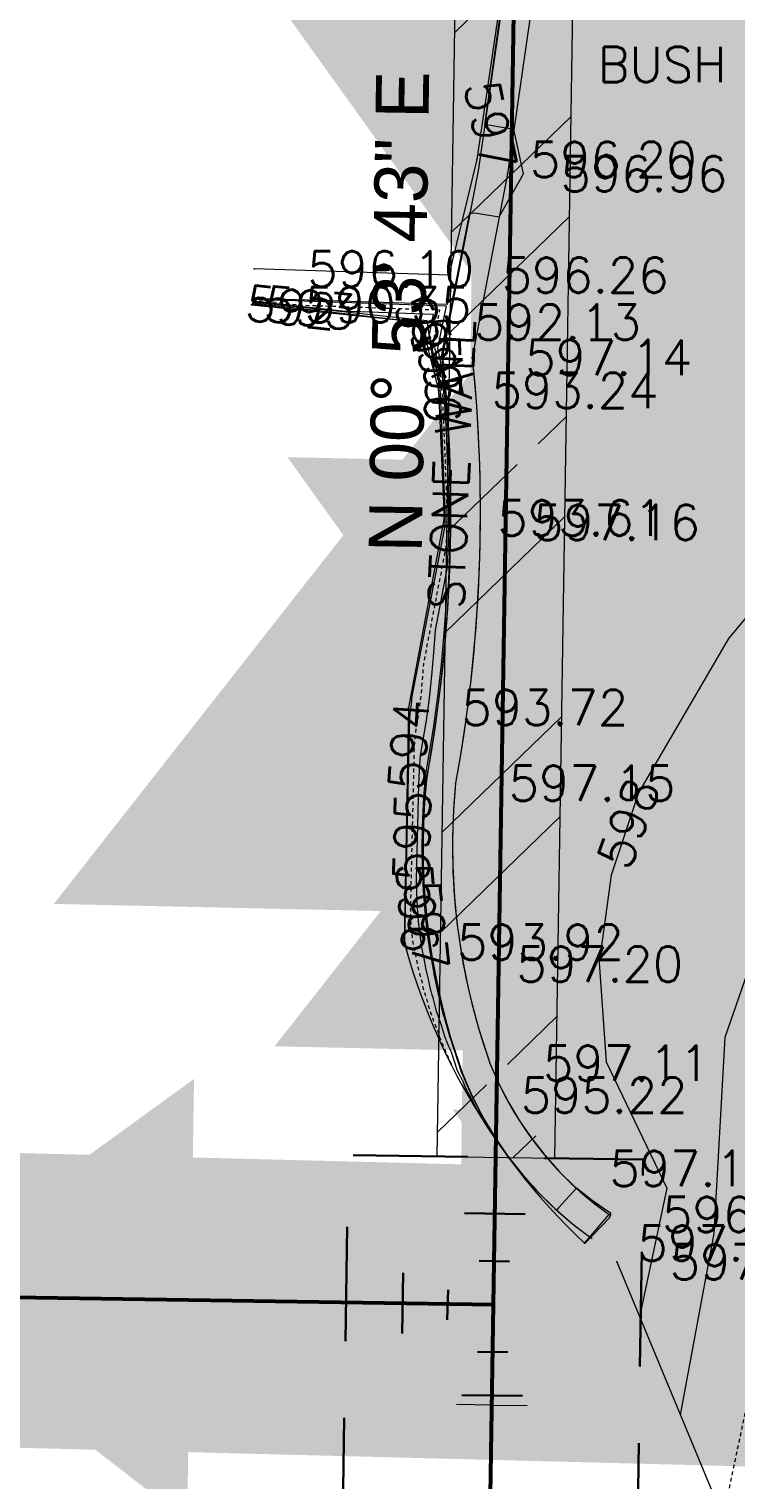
# Model space of a CAD drawing. Extents: x 2536931 to 2538613, y 7112513 to 7131087.
# Drawn here: x 2538020.71 to 2538044.69, y 7115825.43 to 7115874.64 of the extents above; entities that cross this region are included whole.
import ezdxf
from ezdxf.enums import TextEntityAlignment as Align

# ---------------------------------------------------------------- set-up
doc = ezdxf.new("R2010")
doc.units = 0
doc.header["$MEASUREMENT"] = 0
doc.linetypes.add('DGN Style 2', pattern=[6.486575117634358, 3.891945070580614, -2.594630047053743])
doc.linetypes.add('HIDDEN2', pattern=[0.1875, 0.125, -0.0625])
for name, color, linetype, lineweight in [('C-BORE-PIT', 5, 'DGN Style 2', 30), ('C-PIPE-CASING', 6, 'Continuous', 13), ('C-WATR-INST-100SCALE', 7, 'Continuous', 30), ('C-WATR-INST-200SCALE', 3, 'Continuous', 30), ('C-WATR-INST-20SCALE', 30, 'Continuous', 30), ('C-WATR-INST-40SCALE', 1, 'Continuous', 30), ('C-WATR-UGND', 4, 'Continuous', 53), ('D_ALIGN_WL_20_SCALE', 7, 'Continuous', 30), ('distance', 54, 'Continuous', 0), ('PT', 7, 'Continuous', 0), ('PTELEV', 5, 'Continuous', 0), ('V-SITE-RTWL', 8, 'Continuous', 0), ('V-SITE-VEGE-DESC', 8, 'Continuous', 0), ('V-TINN-BRKL', 100, 'Continuous', 0), ('V-TOPO-MAJR', 252, 'HIDDEN2', 0), ('V-TOPO-MINR', 8, 'Continuous', 0), ('V-TOPO-MISC', 8, 'Continuous', 0)]:
    doc.layers.add(name, color=color, linetype=linetype, lineweight=lineweight)
doc.styles.add('PTXT', font='romans.shx')
doc.styles.add('ROMANS', font='romans.shx')
doc.styles.add('Style-BRIDGE', font='BRIDGE.shx')

# ---------------------------------------------------------------- blocks, each defined once
blk = doc.blocks.new('WVP40SC')
at = {"layer": 'C-WATR-INST-40SCALE', "extrusion": (0, 0, -1)}
blk.add_solid([(3.999999997206032, -2.999999999534339), (3.999999998137355, 3.000000000465661), (0, 0)], dxfattribs=at)
at = {"layer": 'C-WATR-INST-40SCALE'}
blk.add_solid([(0, 0), (4, -3), (3.999999998137355, 3)], dxfattribs=at)
blk = doc.blocks.new('WVP40SC_8')
at = {"layer": 'C-WATR-INST-100SCALE', "extrusion": (0, 0, -1)}
blk.add_solid([(3.999999997904524, -2.999999998835847), (3.999999998050043, 3.000000001862645), (1.455191522836685e-11, 0)], dxfattribs=at)
at = {"layer": 'C-WATR-INST-100SCALE'}
blk.add_solid([(-1.455191522836685e-11, 0), (3.999999998733983, -2.99999999627471), (3.999999997919076, 2.999999998603016)], dxfattribs=at)
blk = doc.blocks.new('*U74')
at = {"layer": 'C-WATR-INST-20SCALE'}
for p, q in [((0.02487288654083386, 1.549112865701318), (1.053293216100428, 1.531482776626945)), ((0.5390830509713851, 1.540297828614712), (0.5160150870797224, 0.06427748687565327)), ((-1.053598826227244, -0.4482149612158537), (-1.018670062534511, 0.564405751414597)), ((-1.03494247130584, 0.08851273078471422), (0.5160150870797224, 0.06427748687565327)), ((0.4908674862817861, -1.545067208819091), (0.5160150869633071, 0.06427748687565327)), ((1.005137674626894, -1.549063659273088), (-0.02340270188869908, -1.541070773266256))]:
    blk.add_line(p, q, dxfattribs=at)
blk = doc.blocks.new('WVP40SC_1')
at = {"layer": 'C-WATR-INST-20SCALE', "extrusion": (0, 0, -1)}
blk.add_solid([(3.999999998137355, -3.000000000465661), (4, 2.999999999534339), (0, 2.328306436538696e-10)], dxfattribs=at)
at = {"layer": 'C-WATR-INST-20SCALE'}
blk.add_solid([(0, 2.328306436538696e-10), (4, -3.000000000698492), (4, 2.999999999534339)], dxfattribs=at)
blk = doc.blocks.new('WVP40SC_7')
at = {"layer": 'C-WATR-INST-100SCALE', "extrusion": (0, 0, -1)}
blk.add_solid([(3.999999997671694, -2.999999999767169), (4.000000000465661, 3.000000000814907), (0, -2.328306436538696e-10)], dxfattribs=at)
at = {"layer": 'C-WATR-INST-100SCALE'}
blk.add_solid([(0, -2.328306436538696e-10), (3.999999998603016, -3.000000000116415), (3.999999999068677, 2.999999999883585)], dxfattribs=at)
blk = doc.blocks.new('WVP40SC_2')
at = {"layer": 'C-WATR-INST-200SCALE', "extrusion": (0, 0, -1)}
blk.add_solid([(3.999999997322448, -2.999999999708962), (3.99999999802094, 3.000000000116415), (-1.164153218269348e-10, -1.164153218269348e-10)], dxfattribs=at)
at = {"layer": 'C-WATR-INST-200SCALE'}
blk.add_solid([(1.164153218269348e-10, -1.164153218269348e-10), (4, -3), (3.999999998486601, 3.000000000116415)], dxfattribs=at)

msp = doc.modelspace()

# ---------------------------------------------------------------- hatches: boundary and pattern name
at = {"layer": 'C-PIPE-CASING'}
h = msp.add_hatch(dxfattribs=at)
h.set_pattern_fill('ANSI32', color=256, style=0)
h.set_pattern_definition([(224.1047697022244, (2538037.251316969, 7115859.850525341), (6.047250236760854, 15.88806988195847), [14.4, -0.9999999999999999]), (224.1047697022244, (2538038.921651151, 7115858.127161271), (6.047250236760854, 15.88806988195847), [14.4, -0.9999999999999999])])
h.paths.add_polyline_path([(2538040.520765904, 7115962.891886948), (2538036.521254157, 7115962.954383269), (2538034.543379616, 7115836.378415334), (2538038.542891363, 7115836.315919012)])

# ---------------------------------------------------------------- linework, layer by layer
at = {"layer": 'C-BORE-PIT', "flags": 128}
msp.add_lwpolyline([(2538041.230043562, 7115816.271488035), (2538041.542525173, 7115836.26904677), (2538031.543745806, 7115836.425287575), (2538031.231264196, 7115816.427728841)], close=True, dxfattribs=at)
at = {"layer": 'C-PIPE-CASING', "flags": 128}
msp.add_lwpolyline([(2538036.521254157, 7115962.954383269), (2538034.543379616, 7115836.378415335), (2538038.542891363, 7115836.315919012), (2538040.520765904, 7115962.891886949)], close=True, dxfattribs=at)
at = {"layer": 'C-WATR-INST-200SCALE'}
msp.add_line((2538036.465015087, 7115831.347777487), (2537960.472937857, 7115832.532291481), dxfattribs=at)
at = {"layer": 'C-WATR-INST-40SCALE'}
for p, q in [((2538035.48478066, 7115834.449185624), (2538037.541672427, 7115834.417044652)), ((2538036.513226544, 7115834.433115153), (2538036.465015126, 7115831.347777519)), ((2538033.363607066, 7115830.367543109), (2538033.395748044, 7115832.424434875)), ((2538033.379677561, 7115831.395988978), (2538036.4650152, 7115831.347777536)), ((2538036.416803665, 7115828.262439922), (2538036.465015125, 7115831.347777555)), ((2538035.388357782, 7115828.278510411), (2538037.445249549, 7115828.246369463))]:
    msp.add_line(p, q, dxfattribs=at)
at = {"layer": 'C-WATR-UGND'}
for p, q in [((2538036.308829369, 7115821.352523457), (2538047.224187827, 7116519.891300113)), ((2537995.920057075, 7115831.981332509), (2538036.465015087, 7115831.347777487))]:
    msp.add_line(p, q, dxfattribs=at)
at = {"layer": 'D_ALIGN_WL_20_SCALE', "color": 2, "lineweight": 13}
for q in [(2538035.211905655, 7115827.958362564), (2538037.611612703, 7115827.920864772)]:
    msp.add_line((2538036.41175918, 7115827.939613667), q, dxfattribs=at)
at = {"layer": 'distance', "color": 7, "linetype": 'Continuous', "lineweight": 0, "const_width": 10}
msp.add_lwpolyline([(2537996.330763005, 7115832.105946009), (2538040.315660063, 7115830.978733147), (2538048.009138353, 7116506.163559915)], dxfattribs=at)
at = {"layer": 'PT'}
for p in [(2538035.899614098, 7115870.215619094, 596.1969999996945), (2538036.937, 7115869.725, 596.9559999997728), (2538028.351, 7115866.495, 596.097000000067), (2538034.945, 7115866.287, 596.2579999999143), (2538028.26, 7115865.283, 590.3519999999553), (2538034.008, 7115864.69, 592.1310000000522), (2538035.741, 7115863.496, 597.1439999998547), (2538034.6, 7115862.375, 593.2439999999478), (2538034.794, 7115858.044, 593.6099999998696), (2538036.009, 7115857.896, 597.1569999996573), (2538033.578, 7115851.611, 593.7209999999031), (2538035.18, 7115849.04, 597.152999999933), (2538033.43, 7115843.653, 593.9239999996498), (2538035.439, 7115842.905, 597.1979999998584), (2538036.344, 7115839.541, 597.1099999998696), (2538035.589, 7115838.453, 595.214999999851), (2538038.597, 7115835.969, 597.1459999997169), (2538040.383, 7115834.406, 596.9699999997392), (2538039.549, 7115833.434, 596.9949999996461), (2538040.643, 7115832.794, 597.401999999769)]:
    msp.add_point(p, dxfattribs=at)
at = {"layer": 'V-SITE-RTWL', "flags": 128}
for points in [[(2538037.456392745, 7115880.851370658), (2538037.042696135, 7115877.46803019), (2538035.950549054, 7115869.890699807), (2538034.758938493, 7115863.684560855), (2538034.731065795, 7115863.539394442, -0.0007258529953524768), (2538034.74623519, 7115863.393809134, -0.07069618754445658), (2538034.196146546, 7115849.218975928, -0.0001983600336089766), (2538034.188971764, 7115849.1796239, 0.0004516247386357148), (2538034.184864899, 7115849.138519693, 0.1107551149059163), (2538035.402096253, 7115839.205117089, 0.0001882855788261635), (2538035.407886924, 7115839.188897836, 0.000352479280902244), (2538035.414345412, 7115839.172567719, 0.1456017938496275), (2538039.805934384, 7115833.589302214)], [(2538038.449, 7115880.73), (2538038.034, 7115877.336), (2538036.937, 7115869.725), (2538035.741, 7115863.496000001, -0.07069618754445658), (2538035.18, 7115849.04, 0.1107551149059163), (2538036.344, 7115839.541, 0.1456017938496275), (2538040.383, 7115834.406)]]:
    msp.add_lwpolyline(points, format="xyb", dxfattribs=at)
for points in [[(2538034.945, 7115866.287), (2538028.351, 7115866.495)], [(2538034.913471853, 7115865.287497135), (2538028.319471853, 7115865.495497135)]]:
    msp.add_lwpolyline(points, dxfattribs=at)
at = {"layer": 'V-TINN-BRKL', "extrusion": (-0.02438460554865224, 0.0007691837964997976, 0.9997023553881045), "flags": 128}
for points, elevation in [([(-7192348.273455763, 2311749.39163448), (-7192348.273455763, 2311742.792390508)], -55819.49142948194), ([(-7192347.273455763, 2311749.39163448), (-7192347.273455763, 2311742.792390508)], -55819.49142948192)]:
    msp.add_lwpolyline(points, dxfattribs=dict(at, elevation=elevation))
at = {"layer": 'V-TINN-BRKL'}
for points in [[(2538037.061, 7115880.861, 596.6779999998398), (2538037.234, 7115879.28, 596.655999999959), (2538035.899614056, 7115870.215619049, 596.1969999996945), (2538034.945, 7115866.287, 596.2579999999143)], [(2538037.042696128, 7115877.468030159, 597.1790000000037), (2538035.950549056, 7115869.890699819, 596.9559999997728), (2538034.732604586, 7115863.54740876, 597.1439999998547), (2538034.874769133, 7115861.932814118, 597.1474666665308), (2538034.960855838, 7115860.468706202, 597.1509333332069), (2538035.004371084, 7115859.000895889, 597.154399999883), (2538035.008961796, 7115857.903047641, 597.1569999996573), (2538034.987677902, 7115856.738600021, 597.156466666609), (2538034.939521623, 7115855.575273262, 597.1559333330952), (2538034.864512807, 7115854.413368797, 597.1554000000469), (2538034.762691469, 7115853.253506476, 597.154866666533), (2538034.634111918, 7115852.096304859, 597.1543333330192), (2538034.479227792, 7115850.945242919, 597.1537999999709), (2538034.186718895, 7115849.162442271, 597.152999999933), (2538034.124308728, 7115848.409320994, 597.1498813899234), (2538034.087241664, 7115847.678549614, 597.1467627799138), (2538034.073574271, 7115846.946966439, 597.1436441699043), (2538034.083320541, 7115846.215320473, 597.1405255598947), (2538034.116470498, 7115845.484360911, 597.1374069498852), (2538034.172990193, 7115844.754836266, 597.1342883398756), (2538034.252821766, 7115844.027493326, 597.1311697298661), (2538034.355883461, 7115843.303076983, 597.1280511198565), (2538034.482069768, 7115842.582328913, 597.124932509847), (2538034.631251467, 7115841.865987092, 597.1218138998374), (2538034.80327583, 7115841.154784998, 597.1186952898279), (2538034.999645079, 7115840.443370375, 597.1155766798183), (2538035.407612598, 7115839.186800982, 597.1099999998696), (2538035.731078687, 7115838.441187626, 597.0945074660704), (2538036.094403038, 7115837.731780773, 597.0790149318054), (2538036.502354612, 7115837.047063142, 597.0635223980062), (2538036.953262993, 7115836.389838451, 597.0480298637412), (2538037.445281925, 7115835.762797712, 597.032537329942), (2538037.976396725, 7115835.168508435, 597.0170447961427), (2538038.544432731, 7115834.609404022, 597.0015522618778), (2538039.147507434, 7115834.087389996, 596.9860597280785), (2538039.618449003, 7115833.730637797, 596.9740861747414)], [(2538038.034, 7115877.336, 597.1790000000037), (2538036.937, 7115869.725, 596.9559999997728), (2538035.741, 7115863.496, 597.1439999998547), (2538035.777860768, 7115863.123875954, 597.1448666662909), (2538035.812014055, 7115862.751493658, 597.1457333331928), (2538035.843458058, 7115862.37887281, 597.146599999629), (2538035.872191112, 7115862.006033122, 597.1474666665308), (2538035.898211695, 7115861.632994316, 597.148333332967), (2538035.921518433, 7115861.259776125, 597.1491999998689), (2538035.942110092, 7115860.886398293, 597.1500666663051), (2538035.959985584, 7115860.512880571, 597.1509333332069), (2538035.975143962, 7115860.139242718, 597.1517999996431), (2538035.987584425, 7115859.765504499, 597.152666666545), (2538035.997306315, 7115859.391685683, 597.1535333329812), (2538036.004309116, 7115859.017806048, 597.154399999883), (2538036.008592459, 7115858.643885368, 597.1552666663192), (2538036.010156118, 7115858.269943425, 597.1561333332211), (2538036.009000009, 7115857.896, 597.1569999996573), (2538036.009000009, 7115857.896, 597.1569999996573), (2538036.001577423, 7115857.302326636, 597.1567333331332), (2538035.987299854, 7115856.708778569, 597.156466666609), (2538035.966169206, 7115856.115434947, 597.1562000000849), (2538035.938188298, 7115855.522374894, 597.1559333330952), (2538035.90336086, 7115854.929677496, 597.155666666571), (2538035.861691536, 7115854.337421786, 597.1554000000469), (2538035.813185883, 7115853.745686745, 597.1551333330572), (2538035.75785037, 7115853.15455128, 597.154866666533), (2538035.695692374, 7115852.564094218, 597.1545999995433), (2538035.626720187, 7115851.974394299, 597.1543333330192), (2538035.550943004, 7115851.385530159, 597.154066666495), (2538035.468370931, 7115850.797580322, 597.1537999999709), (2538035.379014978, 7115850.210623194, 597.1535333329812), (2538035.282887062, 7115849.624737044, 597.1532666664571), (2538035.18, 7115849.04, 597.152999999933), (2538035.122214185, 7115848.342682099, 597.1498813899234), (2538035.086768318, 7115847.643872363, 597.1467627799138), (2538035.073698693, 7115846.944286314, 597.1436441699043), (2538035.083018692, 7115846.244640266, 597.1405255598947), (2538035.114718774, 7115845.545650594, 597.1374069498852), (2538035.168766478, 7115844.848033004, 597.1342883398756), (2538035.245106465, 7115844.152501796, 597.1311697298661), (2538035.343660569, 7115843.459769132, 597.1280511198565), (2538035.464327881, 7115842.770544309, 597.124932509847), (2538035.606984846, 7115842.085533035, 597.1218138998374), (2538035.771485398, 7115841.4054367, 597.1186952898279), (2538035.957661101, 7115840.730951665, 597.1155766798183), (2538036.344, 7115839.541, 597.1099999998696), (2538036.344, 7115839.541, 597.1099999998696), (2538036.635729565, 7115838.868541679, 597.0945074660704), (2538036.969869831, 7115838.216118032, 597.0790149318054), (2538037.345052626, 7115837.586400473, 597.0635223980062), (2538037.759741724, 7115836.981967447, 597.0480298637412), (2538038.21223914, 7115836.405293865, 597.032537329942), (2538038.700692077, 7115835.858740975, 597.0170447961427), (2538039.223100514, 7115835.344546695, 597.0015522618778), (2538039.777325398, 7115834.864816447, 596.9860597280785), (2538040.383, 7115834.406, 596.9699999997392)], [(2538028.26, 7115865.283, 590.3519999999553), (2538034.008, 7115864.69, 592.1310000000522), (2538034.6, 7115862.375, 593.2439999999478), (2538034.794, 7115858.044, 593.6099999998696), (2538033.578, 7115851.611, 593.7209999999031), (2538033.43, 7115843.653, 593.9239999996498), (2538033.531709928, 7115843.290613562, 594.0100666666403), (2538033.639612158, 7115842.930022453, 594.0961333331652), (2538033.75367503, 7115842.571332474, 594.18219999969), (2538033.873865076, 7115842.214648872, 594.2682666666806), (2538034.000147032, 7115841.860076302, 594.3543333332054), (2538034.132483843, 7115841.507718801, 594.4403999997303), (2538034.27083668, 7115841.157679758, 594.5264666667208), (2538034.415164949, 7115840.810061879, 594.6125333332457), (2538034.5654263, 7115840.464967159, 594.6985999997705), (2538034.721576646, 7115840.122496855, 594.784666666761), (2538034.883570169, 7115839.782751453, 594.8707333332859), (2538035.051359339, 7115839.445830639, 594.9567999998108), (2538035.224894922, 7115839.111833273, 595.0428666663356), (2538035.404126, 7115838.780857353, 595.1289333333261), (2538035.588999986, 7115838.452999991, 595.214999999851), (2538035.805867556, 7115838.084337631, 595.3336666664109), (2538036.02986985, 7115837.719966322, 595.4523333329707), (2538036.260921994, 7115837.360024124, 595.5709999999963), (2538036.498936442, 7115837.004647421, 595.6896666665561), (2538036.74382301, 7115836.653970864, 595.808333333116), (2538036.995488911, 7115836.308127325, 595.9269999996759), (2538037.253838787, 7115835.967247846, 596.0456666667014), (2538037.518774752, 7115835.631461584, 596.1643333332613), (2538037.790196419, 7115835.300895769, 596.2829999998212), (2538038.068000946, 7115834.975675655, 596.4016666663811), (2538038.352083075, 7115834.655924466, 596.5203333329409), (2538038.642335165, 7115834.341763356, 596.6389999999665), (2538038.93864724, 7115834.033311361, 596.7576666665263), (2538039.240907027, 7115833.730685354, 596.8763333330862), (2538039.549000001, 7115833.434, 596.9949999996461), (2538040.383, 7115834.406, 596.9699999997392)]]:
    msp.add_polyline3d(points, dxfattribs=at)
at = {"layer": 'V-TOPO-MAJR', "flags": 128}
for points, elevation in [([(2538028.308115783, 7115865.454921094), (2538029.89292505, 7115865.272695735), (2538034.637464198, 7115865.105366922), (2538034.422699891, 7115864.036081337), (2538034.659706064, 7115862.90288456), (2538034.72360669, 7115862.17607979), (2538034.762189317, 7115861.518202194), (2538034.859499571, 7115858.995822952), (2538034.876500792, 7115858.419263877), (2538034.878239328, 7115857.988763524), (2538034.86991, 7115857.532362321), (2538034.851044236, 7115857.076263203), (2538034.084963596, 7115853.087100116), (2538034.057108397, 7115852.654626158), (2538034.019257782, 7115852.222778492), (2538033.971427323, 7115851.791787836), (2538033.913781387, 7115851.362950793), (2538033.80485066, 7115850.698498442), (2538033.781777496, 7115850.416748291), (2538033.768124106, 7115850.142829441), (2538033.649436576, 7115844.997030476), (2538033.645081506, 7115844.753838388), (2538033.648550386, 7115844.510153716), (2538033.659862656, 7115844.266225894), (2538033.679029794, 7115844.022305093), (2538033.706055305, 7115843.778641879), (2538033.740934678, 7115843.535487157), (2538033.793377959, 7115843.294570591), (2538033.853144912, 7115843.041236403), (2538033.853270891, 7115843.040521397), (2538033.891021811, 7115842.826262321), (2538033.897973571, 7115842.799356549), (2538033.908056003, 7115842.76033397), (2538033.95609955, 7115842.57438844), (2538034.029656362, 7115842.308829905), (2538034.029682388, 7115842.308705557), (2538034.068081195, 7115842.125241749), (2538034.069287381, 7115842.121229731), (2538034.071894379, 7115842.112558325), (2538034.147386764, 7115841.861455318), (2538034.218579371, 7115841.638774502), (2538034.229996542, 7115841.603063139), (2538034.236574585, 7115841.582487913), (2538034.236745179, 7115841.581785407), (2538034.272638365, 7115841.433977211), (2538034.368099584, 7115841.157150961), (2538034.434160845, 7115840.975882373), (2538034.45716416, 7115840.912762499), (2538034.475169064, 7115840.863358002), (2538034.595048212, 7115840.550877453), (2538034.61869544, 7115840.465447684), (2538034.619573922, 7115840.462274013), (2538034.680144648, 7115840.315160749), (2538034.712934473, 7115840.235521317), (2538034.747265069, 7115840.152139683), (2538034.890254207, 7115839.820792416), (2538034.946940807, 7115839.695074345), (2538034.989752539, 7115839.600127593), (2538035.050324467, 7115839.46579274), (2538035.056345907, 7115839.447278243), (2538035.058506906, 7115839.440633685), (2538035.095812509, 7115839.36483926)], 595), ([(2538069.953068393, 7115858.95923148), (2538059.743501642, 7115858.21157073), (2538055.622488215, 7115862.614687157), (2538053.447861608, 7115861.38589358), (2538050.944647292, 7115859.06288378), (2538049.170401007, 7115856.697730592), (2538047.846518571, 7115854.222457517), (2538046.780686361, 7115851.115122827), (2538045.523939416, 7115843.856239351), (2538045.569809049, 7115836.023599554), (2538045.939138122, 7115832.226560882), (2538044.249109834, 7115824.119885307)], 600)]:
    msp.add_lwpolyline(points, dxfattribs=dict(at, elevation=elevation))
at = {"layer": 'V-TOPO-MINR', "flags": 128}
for points, elevation in [([(2538064.687828093, 7115889.410429272), (2538060.778223164, 7115887.33650123), (2538059.932699373, 7115885.576122339), (2538057.470955173, 7115883.544154963), (2538057.409602765, 7115877.794570504), (2538049.838300208, 7115870.329072616), (2538049.596788066, 7115869.331108858), (2538050.335532536, 7115858.913882821), (2538048.074778341, 7115857.664449287), (2538046.266704252, 7115856.151091195), (2538044.434499467, 7115853.948770269), (2538041.381606079, 7115848.713401214), (2538040.459244289, 7115845.927407157), (2538040.04896144, 7115842.952407395), (2538040.284361179, 7115839.591293717), (2538042.344185473, 7115835.300714971), (2538041.421415312, 7115830.921604534)], 598), ([(2538087.805763695, 7115882.775433356), (2538086.126569422, 7115880.42689883), (2538083.822910533, 7115878.661654161), (2538077.290325228, 7115874.793943264), (2538074.667483656, 7115866.439041008), (2538073.847617554, 7115866.013537942), (2538071.439938774, 7115866.224026222), (2538060.124809571, 7115865.004460791), (2538057.076372676, 7115863.885357391), (2538054.28981892, 7115862.268945793), (2538051.805768257, 7115860.203075161), (2538049.697968637, 7115857.771958836), (2538048.079554083, 7115855.153518617), (2538046.903659508, 7115852.371351672), (2538045.472406066, 7115845.478137732), (2538045.263269396, 7115843.14585873), (2538044.306540383, 7115840.416272998), (2538043.935476983, 7115833.765408749), (2538042.799845489, 7115827.605936958)], 599), ([(2538039.562439804, 7115833.426137593), (2538040.401055555, 7115834.294055559), (2538040.438491543, 7115834.408475441), (2538040.43885106, 7115834.415598813), (2538040.439337037, 7115834.423090877), (2538040.439959357, 7115834.430978173), (2538040.440728915, 7115834.439290021), (2538039.807587603, 7115834.877904512), (2538039.808114934, 7115834.881940817), (2538039.278630638, 7115835.296480504), (2538038.667961435, 7115834.634994867), (2538038.604857324, 7115834.55710124), (2538038.544874279, 7115834.608239044), (2538038.5448519, 7115834.608258123), (2538038.544606613, 7115834.608563887), (2538038.544304479, 7115834.608940516), (2538038.543812272, 7115834.609554082), (2538038.543275706, 7115834.610253057), (2538038.543221165, 7115834.610324106), (2538038.543199918, 7115834.610351785), (2538037.97898929, 7115835.163113154), (2538037.978933987, 7115835.163167336), (2538037.972073084, 7115835.171582518), (2538037.969908444, 7115835.174355715), (2538037.968496411, 7115835.17616472), (2538037.967249348, 7115835.177762376), (2538037.448655238, 7115835.757184017), (2538037.448036185, 7115835.757875682), (2538037.438970004, 7115835.769538475), (2538037.438136579, 7115835.770599569), (2538036.967665571, 7115836.369589334), (2538036.962572211, 7115836.376363091), (2538036.955072137, 7115836.386337586), (2538036.947588679, 7115836.396694727), (2538036.945933899, 7115836.398984951), (2538036.945148609, 7115836.400071797), (2538036.944535777, 7115836.400964339), (2538036.514574805, 7115837.027169594), (2538036.502196568, 7115837.045101983), (2538036.498420904, 7115837.050804575), (2538036.495352243, 7115837.055439344), (2538036.492079136, 7115837.060382897), (2538036.104777312, 7115837.709537691), (2538036.103128074, 7115837.71230197), (2538036.091268384, 7115837.731206894), (2538036.090247671, 7115837.732906882), (2538036.088273624, 7115837.736194639), (2538036.081340539, 7115837.747741631), (2538035.735967264, 7115838.420331773), (2538035.735092739, 7115838.42203485), (2538035.727777569, 7115838.434980542), (2538035.725324653, 7115838.43932148), (2538035.723934529, 7115838.441781588), (2538035.715358359, 7115838.457519406), (2538035.40780658, 7115839.163371184), (2538035.407419002, 7115839.164260701), (2538035.402644046, 7115839.173556047), (2538035.400255016, 7115839.178206741), (2538035.397889498, 7115839.182811666), (2538035.389412775, 7115839.200033966), (2538035.389300116, 7115839.200380365), (2538035.002413759, 7115840.389964049), (2538034.999104636, 7115840.397302935), (2538034.996765776, 7115840.402489998), (2538034.993668914, 7115840.409358139), (2538034.985857233, 7115840.427460067), (2538034.983981709, 7115840.432015313), (2538034.982190358, 7115840.436366118), (2538034.978881301, 7115840.444403105), (2538034.978833308, 7115840.444576487), (2538034.791610331, 7115841.120952393), (2538034.784894363, 7115841.138458435), (2538034.783885677, 7115841.141226214), (2538034.782596967, 7115841.144762368), (2538034.778896028, 7115841.154917546), (2538034.773548021, 7115841.170426134), (2538034.608602757, 7115841.849670998), (2538034.608592963, 7115841.849711329), (2538034.608215316, 7115841.850892559), (2538034.607559853, 7115841.852942757), (2538034.603472667, 7115841.865726922), (2538034.599138628, 7115841.880142813), (2538034.59898896, 7115841.88064064), (2538034.598919713, 7115841.880870971), (2538034.455472268, 7115842.566241601), (2538034.455470738, 7115842.566248911), (2538034.451146066, 7115842.581862063), (2538034.448321411, 7115842.592794477), (2538034.447728627, 7115842.595088757), (2538034.447319909, 7115842.596670645), (2538034.325639778, 7115843.287278239), (2538034.325632198, 7115843.287321262), (2538034.322035844, 7115843.302565129), (2538034.318880176, 7115843.31706179), (2538034.219169257, 7115844.012176959), (2538034.141910455, 7115844.708745776), (2538034.087116663, 7115845.406050968), (2538034.054777869, 7115846.103376229), (2538034.044861256, 7115846.800006388), (2538034.057311253, 7115847.495228379), (2538034.065425289, 7115847.847019349), (2538034.10042878, 7115848.549271038), (2538034.159581951, 7115849.271600001), (2538034.438850015, 7115850.975070884), (2538034.586638149, 7115852.074489699), (2538034.709262133, 7115853.179429778), (2538034.806300575, 7115854.286566994), (2538034.877713552, 7115855.395309844), (2538034.933122273, 7115855.683836157), (2538034.979133022, 7115856.796193001), (2538034.999446995, 7115857.909286581), (2538034.995206967, 7115858.959211901), (2538034.953743558, 7115860.365352381), (2538034.946915192, 7115860.542350478), (2538034.864388798, 7115861.949519187), (2538034.727708416, 7115863.504119821), (2538034.711790091, 7115863.580230052), (2538034.76200062, 7115863.83022222), (2538035.665498223, 7115868.406099783), (2538035.90150566, 7115868.394067946), (2538036.657085106, 7115868.267148932), (2538037.481079207, 7115869.726148509), (2538037.15344843, 7115871.226721968), (2538036.361633548, 7115871.359727656), (2538036.166039959, 7115871.385778451), (2538036.834333918, 7115876.146052981)], 597), ([(2538028.277059984, 7115865.343956532), (2538033.584735244, 7115864.733666671)], 592), ([(2538028.287411917, 7115865.38094472), (2538034.206585286, 7115864.749764116), (2538034.47021743, 7115862.882511232)], 593), ([(2538028.297763851, 7115865.417932907), (2538031.327248838, 7115865.069595098), (2538034.418062247, 7115864.960589328), (2538034.278154791, 7115864.26400698), (2538034.625704889, 7115862.602266929), (2538034.653215636, 7115862.289360092), (2538034.66982638, 7115862.006128051), (2538034.812377577, 7115858.311058238), (2538034.817147703, 7115858.149289864), (2538034.817635495, 7115858.028501996), (2538034.815298488, 7115857.900446982), (2538034.810005217, 7115857.772476726), (2538033.688588619, 7115851.932995251), (2538033.682512308, 7115851.838655741), (2538033.674255607, 7115851.744452848), (2538033.66382191, 7115851.650436904), (2538033.651247073, 7115851.556890746), (2538033.627485015, 7115851.411947662), (2538033.622451853, 7115851.350486917), (2538033.619473515, 7115851.290734487), (2538033.445499238, 7115843.747931525), (2538033.44519163, 7115843.730754388), (2538033.445436644, 7115843.71354246), (2538033.446235652, 7115843.696313357), (2538033.447589465, 7115843.679084751), (2538033.449498329, 7115843.661874338), (2538033.451961928, 7115843.644699841), (2538033.509690475, 7115843.379503557)], 594), ([(2538028.318467716, 7115865.491909281), (2538028.458601261, 7115865.475796374), (2538034.85686615, 7115865.250144516), (2538034.567244991, 7115863.808155695), (2538034.69370724, 7115863.20350219), (2538034.793997745, 7115862.062799488), (2538034.854552255, 7115861.030276336), (2538034.906621565, 7115859.680587667), (2538034.93585388, 7115858.689237889), (2538034.938843161, 7115857.949025053), (2538034.924521511, 7115857.164277662), (2538034.892083254, 7115856.38004968), (2538034.481338575, 7115854.24120498), (2538034.431704486, 7115853.470596576), (2538034.364259957, 7115852.701104135), (2538034.279032736, 7115851.933138767), (2538034.176315702, 7115851.169010838), (2538033.982216306, 7115849.985049222), (2538033.941103138, 7115849.483009664), (2538033.916774698, 7115848.994924395), (2538033.853373914, 7115846.246129428), (2538033.844971381, 7115845.776922388), (2538033.851664127, 7115845.306764973), (2538033.873489659, 7115844.836138431), (2538033.910470125, 7115844.365525434), (2538033.962612281, 7115843.895409418), (2538034.029907427, 7115843.426274474), (2538034.057706901, 7115843.298567859), (2538034.089388555, 7115843.164278833), (2538034.089455335, 7115843.163899818), (2538034.16917086, 7115842.711466483), (2538034.1728511, 7115842.697222653), (2538034.178188707, 7115842.676564224), (2538034.203622808, 7115842.578125251), (2538034.24256355, 7115842.437539408), (2538034.242577328, 7115842.437473578), (2538034.333500454, 7115842.00305636), (2538034.33413817, 7115842.000935186), (2538034.335516504, 7115841.996350569), (2538034.375429715, 7115841.86359112), (2538034.413069612, 7115841.745858629), (2538034.419105929, 7115841.726977848), (2538034.422583774, 7115841.716099621), (2538034.422673968, 7115841.715728203), (2538034.523093193, 7115841.302201672), (2538034.573497807, 7115841.156034253), (2538034.608378906, 7115841.06032237), (2538034.620524919, 7115841.026994357), (2538034.630031713, 7115841.000908218), (2538034.693329271, 7115840.835914923), (2538034.798764375, 7115840.455012085), (2538034.799227612, 7115840.453338559), (2538034.831167503, 7115840.375763434), (2538034.848458091, 7115840.333768316), (2538034.866561152, 7115840.289799875), (2538034.94196156, 7115840.115075278), (2538034.971853291, 7115840.048782172), (2538034.994428587, 7115839.998715264), (2538035.026369113, 7115839.927878395), (2538035.222823011, 7115839.323829304), (2538035.22395984, 7115839.320333825), (2538035.309497678, 7115839.146545157), (2538035.333367913, 7115839.100077276), (2538035.357475398, 7115839.053147541), (2538035.405659042, 7115838.959349056), (2538035.409570057, 7115838.950373017), (2538035.549018824, 7115838.630328827), (2538035.648340955, 7115838.44806641), (2538035.664440221, 7115838.419575458), (2538035.692847867, 7115838.369302306), (2538035.777566124, 7115838.219375987), (2538035.787694155, 7115838.199652359), (2538035.916023686, 7115837.949739631), (2538036.010700766, 7115837.7920558), (2538036.037658022, 7115837.747158731), (2538036.051596705, 7115837.723943979), (2538036.213550691, 7115837.465781434), (2538036.236072408, 7115837.428032889), (2538036.330317665, 7115837.27006885), (2538036.385117591, 7115837.187301515), (2538036.436494596, 7115837.109704006), (2538036.499708555, 7115837.014228494), (2538036.706950921, 7115836.713995834), (2538036.762831831, 7115836.632609566), (2538036.776204051, 7115836.61313395), (2538036.793339393, 7115836.589418556), (2538036.82944732, 7115836.53944501), (2538036.904860016, 7115836.435073477)], 596), ([(2538028.266708052, 7115865.306968345), (2538030.353706576, 7115865.067000002)], 591)]:
    msp.add_lwpolyline(points, dxfattribs=dict(at, elevation=elevation))
at = {"layer": 'V-TOPO-MISC', "flags": 128}
msp.add_lwpolyline([(2538040.643, 7115832.794), (2538045.352, 7115821.467), (2538058.275, 7115831.073), (2538058.525, 7115852.152), (2538085.786, 7115876.9), (2538080.227, 7115884.253), (2538055.087, 7115885.254), (2538053.293, 7115878.675), (2538039.25, 7115879.967)], dxfattribs=at)

# ---------------------------------------------------------------- block references
at = {"layer": 'C-WATR-INST-100SCALE', "xscale": 2.5}
for name, p, yscale, zscale, rotation in [('WVP40SC_7', (2538036.755647209, 7115849.94705735), 2.5, 2.5, 88.75110937865153), ('WVP40SC_8', (2538016.192536081, 7115831.664554998), 2.500000000000001, 2.500000000000001, 359.1047697291276)]:
    msp.add_blockref(name, p, dxfattribs=dict(at, yscale=yscale, zscale=zscale, rotation=rotation))
at = {"layer": 'C-WATR-INST-200SCALE', "xscale": 5, "yscale": 5, "zscale": 5, "rotation": 88.75110937865153}
msp.add_blockref('WVP40SC_2', (2538036.984841958, 7115864.61459393), dxfattribs=at)
at = {"layer": 'C-WATR-INST-20SCALE'}
for p, xscale, yscale, zscale, rotation in [((2538036.536751804, 7115835.938637161), 0.5, 0.5, 0.5, 88.75110937865156), ((2538032.913629141, 7115831.403271401), 0.5000000000000002, 0.5000000000000002, 0.5000000000000002, 358.0415553134968)]:
    msp.add_blockref('WVP40SC_1', p, dxfattribs=dict(at, xscale=xscale, yscale=yscale, zscale=zscale, rotation=rotation))
msp.add_blockref('*U74', (2538035.949, 7115831.2835), dxfattribs=at)
at = {"layer": 'C-WATR-INST-40SCALE', "rotation": 359.1047697343721}
msp.add_blockref('WVP40SC', (2538028.44197746, 7115831.473145375), dxfattribs=at)

# ---------------------------------------------------------------- texts
at = {"layer": 'D_ALIGN_WL_20_SCALE', "color": 2, "lineweight": 13, "style": 'Style-BRIDGE'}
msp.add_text('N 00%%d 53\' 43" E', height=1.8, rotation=89.10476970691543, dxfattribs=at).set_placement((2538034.157493676, 7115865.027988108), align=Align.CENTER)
at = {"layer": 'PTELEV', "style": 'PTXT'}
for s, p in [('596.20', (2538037.699614097, 7115869.615619092, 596.1969999996945)), ('596.96', (2538038.736999998, 7115869.124999993, 596.9559999997728)), ('596.10', (2538030.151000004, 7115865.895000003, 596.097000000067)), ('596.26', (2538036.744999999, 7115865.686999999, 596.2579999999143)), ('590.35', (2538030.059999999, 7115864.682999998, 590.3519999999553)), ('592.13', (2538035.807999998, 7115864.090000004, 592.1310000000522)), ('597.14', (2538037.540999999, 7115862.895999998, 597.1439999998547)), ('593.24', (2538036.399999999, 7115861.774999999, 593.2439999999478)), ('593.61', (2538036.593999999, 7115857.443999998, 593.6099999998696)), ('597.16', (2538037.809000002, 7115857.296000004, 597.1569999996573)), ('593.72', (2538035.377999999, 7115851.011, 593.7209999999031)), ('597.15', (2538036.979999999, 7115848.439999998, 597.152999999933)), ('593.92', (2538035.229999999, 7115843.053000003, 593.9239999996498)), ('597.20', (2538037.238999998, 7115842.305, 597.1979999998584)), ('597.11', (2538038.143999999, 7115838.941000007, 597.1099999998696)), ('595.22', (2538037.388999999, 7115837.853, 595.214999999851)), ('597.15', (2538040.397000002, 7115835.369000003, 597.1459999997169)), ('596.97', (2538042.182999998, 7115833.806000002, 596.9699999997392)), ('597.00', (2538041.348999999, 7115832.833999999, 596.9949999996461)), ('597.40', (2538042.443000002, 7115832.193999998, 597.401999999769))]:
    msp.add_text(s, height=1.2, dxfattribs=at).set_placement(p)
at = {"layer": 'V-SITE-RTWL', "insert": (2538034.252562362, 7115854.967255816), "char_height": 1.2, "attachment_point": 1, "rotation": 87.777614074672, "style": 'ROMANS'}
msp.add_mtext('STONE WALL', dxfattribs=at)
at = {"layer": 'V-SITE-VEGE-DESC', "insert": (2538039.995579856, 7115874.032669717), "char_height": 1.2, "attachment_point": 1, "style": 'ROMANS'}
msp.add_mtext('BUSH CM ', dxfattribs=at)
at = {"layer": 'V-TOPO-MAJR', "char_height": 1.2, "attachment_point": 5, "style": 'ROMANS'}
for insert, rotation in [((2538034.562336506, 7115863.368437286), 281.8645096541404), ((2538033.701331343, 7115847.246972281), 88.70408216077061)]:
    msp.add_mtext('595', dxfattribs=dict(at, insert=insert, rotation=rotation))
at = {"layer": 'V-TOPO-MINR', "char_height": 1.2, "attachment_point": 5, "style": 'ROMANS'}
for s, insert, rotation in [('597', (2538036.364258247, 7115871.35928677), 282.3584993149574), ('592', (2538029.6039788, 7115865.191384067), 353.4407922303467), ('593', (2538030.235990544, 7115865.173161478), 353.91336581620726), ('594', (2538034.303056215, 7115864.14494589), 300.15507755007695), ('596', (2538034.728897988, 7115862.803243153), 270.64605465008685), ('594', (2538033.597671563, 7115850.3454923), 86.30526931532829), ('598', (2538041.040910888, 7115847.68433129), 69.67350207716557), ('596', (2538033.874947166, 7115844.817590216), 274.4114572063593), ('597', (2538034.195347182, 7115844.226957844), 276.7130077412397)]:
    msp.add_mtext(s, dxfattribs=dict(at, insert=insert, rotation=rotation))

doc.saveas('drawing.dxf')
